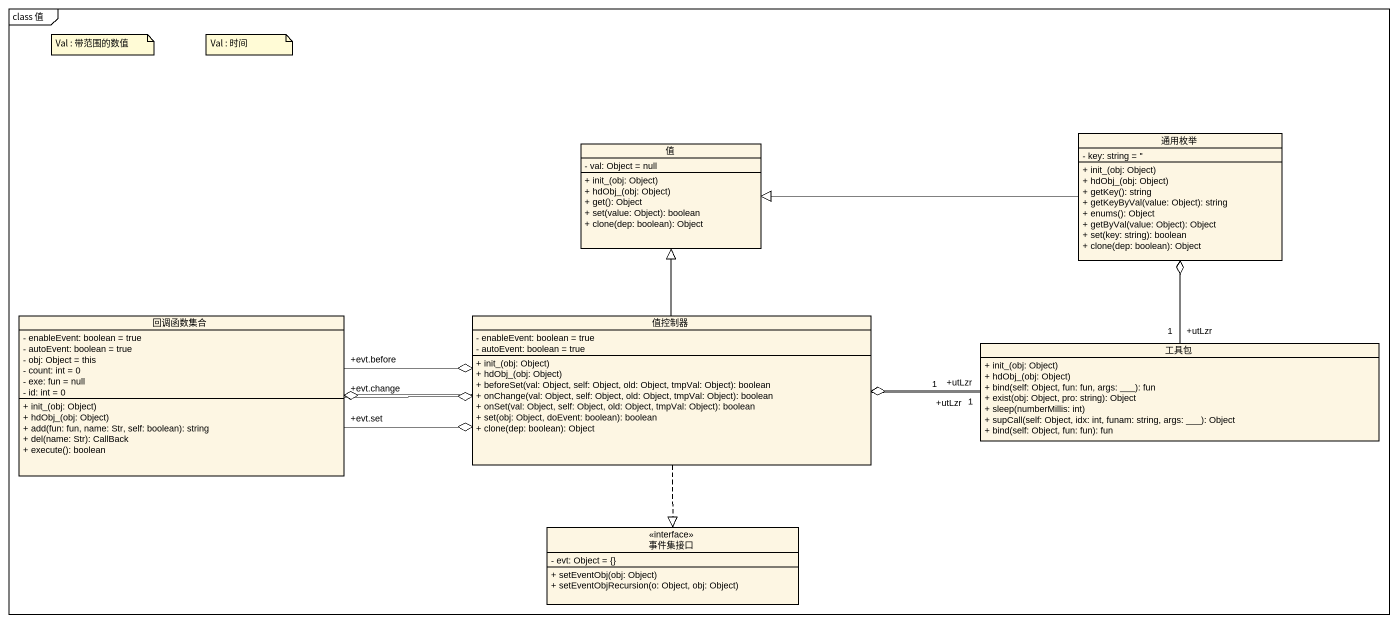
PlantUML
@startuml
mainframe class 值
hide circle
hide empty members
skinparam classAttributeIconSize 0
class 通用枚举 {
  - key: string = ''
  + init_(obj: Object)
  + hdObj_(obj: Object)
  + getKey(): string
  + getKeyByVal(value: Object): string
  + enums(): Object
  + getByVal(value: Object): Object
  + set(key: string): boolean
  + clone(dep: boolean): Object
}
class 值 {
  - val: Object = null
  + init_(obj: Object)
  + hdObj_(obj: Object)
  + get(): Object
  + set(value: Object): boolean
  + clone(dep: boolean): Object
}
class 回调函数集合 {
  - enableEvent: boolean = true
  - autoEvent: boolean = true
  - obj: Object = this
  - count: int = 0
  - exe: fun = null
  - id: int = 0
  + init_(obj: Object)
  + hdObj_(obj: Object)
  + add(fun: fun, name: Str, self: boolean): string
  + del(name: Str): CallBack
  + execute(): boolean
}
class 值控制器 {
  - enableEvent: boolean = true
  - autoEvent: boolean = true
  + init_(obj: Object)
  + hdObj_(obj: Object)
  + beforeSet(val: Object, self: Object, old: Object, tmpVal: Object): boolean
  + onChange(val: Object, self: Object, old: Object, tmpVal: Object): boolean
  + onSet(val: Object, self: Object, old: Object, tmpVal: Object): boolean
  + set(obj: Object, doEvent: boolean): boolean
  + clone(dep: boolean): Object
}
class 工具包 {
  + init_(obj: Object)
  + hdObj_(obj: Object)
  + bind(self: Object, fun: fun, args: ___): fun
  + exist(obj: Object, pro: string): Object
  + sleep(numberMillis: int)
  + supCall(self: Object, idx: int, funam: string, args: ___): Object
  + bind(self: Object, fun: fun): fun
}
interface 事件集接口 {
  - evt: Object = {}
  + setEventObj(obj: Object)
  + setEventObjRecursion(o: Object, obj: Object)
}
通用枚举 -left-|> 值
回调函数集合 "+evt.set" -right-o 值控制器
回调函数集合 "+evt.change" -right-o 值控制器
回调函数集合 "+evt.before" -right-o 值控制器
值控制器 -up-|> 值
值控制器 ..|> 事件集接口
工具包 "+utLzr\n1" -up-o 通用枚举
工具包 "+utLzr\n1" -left-o 回调函数集合
工具包 "+utLzr\n1" -left-o 值控制器
note as N1
  Val : 带范围的数值
end note
note as N2
  Val : 时间
end note
@enduml
